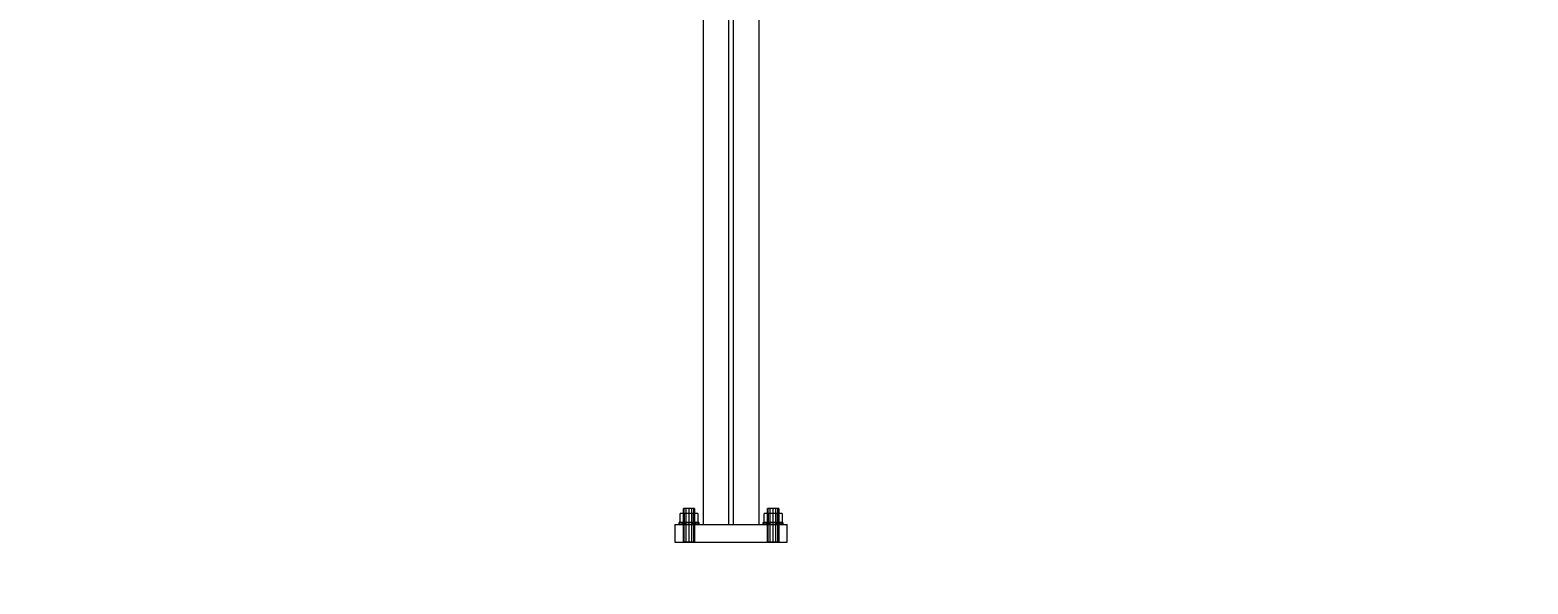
# Model space of a CAD drawing. Header units: millimetres. Extents: x -1970 to 34302, y -65268 to 6837.
# Drawn here: x 4290 to 6428, y -60 to 731 of the extents above; entities that cross this region are included whole.
import ezdxf

# ---------------------------------------------------------------- set-up
doc = ezdxf.new("R2010")
doc.units = ezdxf.units.MM
doc.layers.add('COTAS_P', color=1, linetype='Continuous', lineweight=0)
doc.layers.add('lateral_C01', color=7, linetype='Continuous', lineweight=0)
doc.dimstyles.new('R19_100', dxfattribs={"dimtxt": 250, "dimasz": 150, "dimexe": 150, "dimexo": 80, "dimgap": 100, "dimtad": 1, "dimtih": 1, "dimtoh": 1, "dimdsep": 46, "dimcen": 0.09, "dimadec": 0, "dimazin": 0, "dimtfac": 1, "dimtdec": 4, "dimtofl": 0, "dimtmove": 0, "dimatfit": 3, "dimfxl": 1, "dimtolj": 1, "dimtzin": 0, "dimarcsym": 0})

# ---------------------------------------------------------------- blocks, each defined once
blk = doc.blocks.new('*D0')
at = {"layer": 'COTAS_P', "color": 0, "lineweight": -2, "transparency": 16777216}
for p, q in [((10965.3, 3566.3), (10670, 4490.2)), ((1814.1, 1503), (10572.8, 4301.7)), ((1920.8, 676.2), (1625.5, 1600.2))]:
    blk.add_line(p, q, dxfattribs=at)
at = {"layer": 'COTAS_P', "color": 0, "transparency": 16777216}
for points in [[(10565.2, 4325.5), (10580.4, 4277.9), (10715.7, 4347.4)], [(1806.5, 1526.8), (1821.7, 1479.1), (1671.2, 1457.3)]]:
    blk.add_solid(points, dxfattribs=at)
at = {"layer": 'Defpoints', "color": 0, "transparency": 16777216}
for p in [(10715.7, 4347.4), (10989.6, 3490.1), (1945.1, 600)]:
    blk.add_point(p, dxfattribs=at)
blk = doc.blocks.new('*D22')
at = {"layer": 'COTAS_P', "color": 0, "lineweight": -2, "transparency": 16777216}
for p, q in [((112.7, -80), (112.7, -2650)), ((34302.1, -80), (34302.1, -2650)), ((262.7, -2500), (34152.1, -2500))]:
    blk.add_line(p, q, dxfattribs=at)
at = {"layer": 'COTAS_P', "color": 0, "transparency": 16777216}
for points in [[(262.7, -2475), (262.7, -2525), (112.7, -2500)], [(34152.1, -2475), (34152.1, -2525), (34302.1, -2500)]]:
    blk.add_solid(points, dxfattribs=at)
at = {"layer": 'Defpoints', "color": 0, "transparency": 16777216}
for p in [(112.7, 0), (34302.1, 0), (34302.1, -2500)]:
    blk.add_point(p, dxfattribs=at)

msp = doc.modelspace()

# ---------------------------------------------------------------- linework, layer by layer
at = {"layer": 'lateral_C01'}
for p, q in [((5250.339, 1206.463), (5250.339, 25)), ((5286.839, 1206.463), (5286.839, 25)), ((5293.839, 25), (5293.839, 1206.463)), ((5330.339, 25), (5330.339, 1206.463)), ((5223.41, 48), (5222.339, 48)), ((5222.339, 0), (5222.339, 48)), ((5226.339, 48), (5223.41, 48)), ((5223.41, 0), (5223.41, 48)), ((5230.339, 48), (5226.339, 48)), ((5226.339, 0), (5226.339, 48)), ((5234.339, 48), (5230.339, 48)), ((5230.339, 0), (5230.339, 48)), ((5237.267, 48), (5234.339, 48)), ((5234.339, 0), (5234.339, 48)), ((5238.339, 48), (5237.267, 48)), ((5237.267, 0), (5237.267, 48)), ((5238.339, 48), (5238.339, 0)), ((5343.41, 48), (5342.339, 48)), ((5342.339, 0), (5342.339, 48)), ((5346.339, 48), (5343.41, 48)), ((5343.41, 0), (5343.41, 48)), ((5350.339, 48), (5346.339, 48)), ((5346.339, 0), (5346.339, 48)), ((5354.339, 48), (5350.339, 48)), ((5350.339, 0), (5350.339, 48)), ((5357.267, 48), (5354.339, 48)), ((5354.339, 0), (5354.339, 48)), ((5358.339, 48), (5357.267, 48)), ((5357.267, 0), (5357.267, 48)), ((5358.339, 48), (5358.339, 0)), ((5210.339, 25), (5370.339, 25)), ((5210.339, 25), (5210.339, 0)), ((5217.404, 28), (5216.339, 28)), ((5216.339, 25), (5216.339, 28)), ((5217.404, 25), (5216.339, 25)), ((5220.439, 28), (5217.404, 28)), ((5217.404, 25), (5217.404, 28)), ((5220.439, 25), (5217.404, 25)), ((5223.939, 40.8), (5217.539, 40.8)), ((5217.539, 28), (5217.539, 40.8)), ((5223.939, 28), (5217.539, 28)), ((5224.981, 28), (5220.439, 28)), ((5220.439, 25), (5220.439, 28)), ((5224.981, 25), (5220.439, 25)), ((5236.739, 40.8), (5223.939, 40.8)), ((5223.939, 28), (5223.939, 40.8)), ((5236.739, 28), (5223.939, 28)), ((5230.339, 28), (5224.981, 28)), ((5224.981, 25), (5224.981, 28)), ((5230.339, 25), (5224.981, 25)), ((5235.696, 28), (5230.339, 28)), ((5230.339, 25), (5230.339, 28)), ((5235.696, 25), (5230.339, 25)), ((5240.238, 28), (5235.696, 28)), ((5235.696, 25), (5235.696, 28)), ((5240.238, 25), (5235.696, 25)), ((5243.139, 40.8), (5236.739, 40.8)), ((5236.739, 28), (5236.739, 40.8)), ((5236.739, 28), (5243.139, 28)), ((5243.273, 28), (5240.238, 28)), ((5240.238, 25), (5240.238, 28)), ((5243.273, 25), (5240.238, 25)), ((5243.139, 40.8), (5243.139, 28)), ((5244.339, 28), (5243.273, 28)), ((5243.273, 25), (5243.273, 28)), ((5243.273, 25), (5244.339, 25)), ((5244.339, 28), (5244.339, 25)), ((5250.339, 25), (5330.339, 25)), ((5286.839, 25), (5293.839, 25)), ((5337.404, 28), (5336.339, 28)), ((5336.339, 25), (5336.339, 28)), ((5337.404, 25), (5336.339, 25)), ((5340.439, 28), (5337.404, 28)), ((5337.404, 25), (5337.404, 28)), ((5340.439, 25), (5337.404, 25)), ((5343.939, 40.8), (5337.539, 40.8)), ((5337.539, 28), (5337.539, 40.8)), ((5343.939, 28), (5337.539, 28)), ((5344.981, 28), (5340.439, 28)), ((5340.439, 25), (5340.439, 28)), ((5344.981, 25), (5340.439, 25)), ((5356.739, 40.8), (5343.939, 40.8)), ((5343.939, 28), (5343.939, 40.8)), ((5356.739, 28), (5343.939, 28)), ((5350.339, 28), (5344.981, 28)), ((5344.981, 25), (5344.981, 28)), ((5350.339, 25), (5344.981, 25)), ((5355.696, 28), (5350.339, 28)), ((5350.339, 25), (5350.339, 28)), ((5355.696, 25), (5350.339, 25)), ((5360.238, 28), (5355.696, 28)), ((5355.696, 25), (5355.696, 28)), ((5360.238, 25), (5355.696, 25)), ((5363.139, 40.8), (5356.739, 40.8)), ((5356.739, 28), (5356.739, 40.8)), ((5356.739, 28), (5363.139, 28)), ((5363.273, 28), (5360.238, 28)), ((5360.238, 25), (5360.238, 28)), ((5363.273, 25), (5360.238, 25)), ((5363.139, 40.8), (5363.139, 28)), ((5364.339, 28), (5363.273, 28)), ((5363.273, 25), (5363.273, 28)), ((5363.273, 25), (5364.339, 25)), ((5364.339, 28), (5364.339, 25)), ((5370.339, 0), (5370.339, 25)), ((5210.339, 0), (5370.339, 0)), ((5223.41, 0), (5222.339, 0)), ((5226.339, 0), (5223.41, 0)), ((5230.339, 0), (5226.339, 0)), ((5234.339, 0), (5230.339, 0)), ((5237.267, 0), (5234.339, 0)), ((5237.267, 0), (5238.339, 0)), ((5343.41, 0), (5342.339, 0)), ((5346.339, 0), (5343.41, 0)), ((5350.339, 0), (5346.339, 0)), ((5354.339, 0), (5350.339, 0)), ((5357.267, 0), (5354.339, 0)), ((5357.267, 0), (5358.339, 0))]:
    msp.add_line(p, q, dxfattribs=at)

# ---------------------------------------------------------------- dimensions: what is measured, and where the dimension line sits
at = {"layer": 'COTAS_P'}
for p1, p2, distance, picture, middle in [((1945.131, 600), (10989.61, 3490.056), 900, '*D0', (6193.431, 2902.324)), ((112.7, 0), (34302.083, 0), -2500, '*D22', (17207.392, -2500))]:
    dim = msp.add_aligned_dim(p1=p1, p2=p2, distance=distance, text='<> P', dimstyle='R19_100', dxfattribs=at)
    dim.commit()
    dim.dimension.update_dxf_attribs({"geometry": picture, "text_midpoint": middle})

doc.saveas('drawing.dxf')
